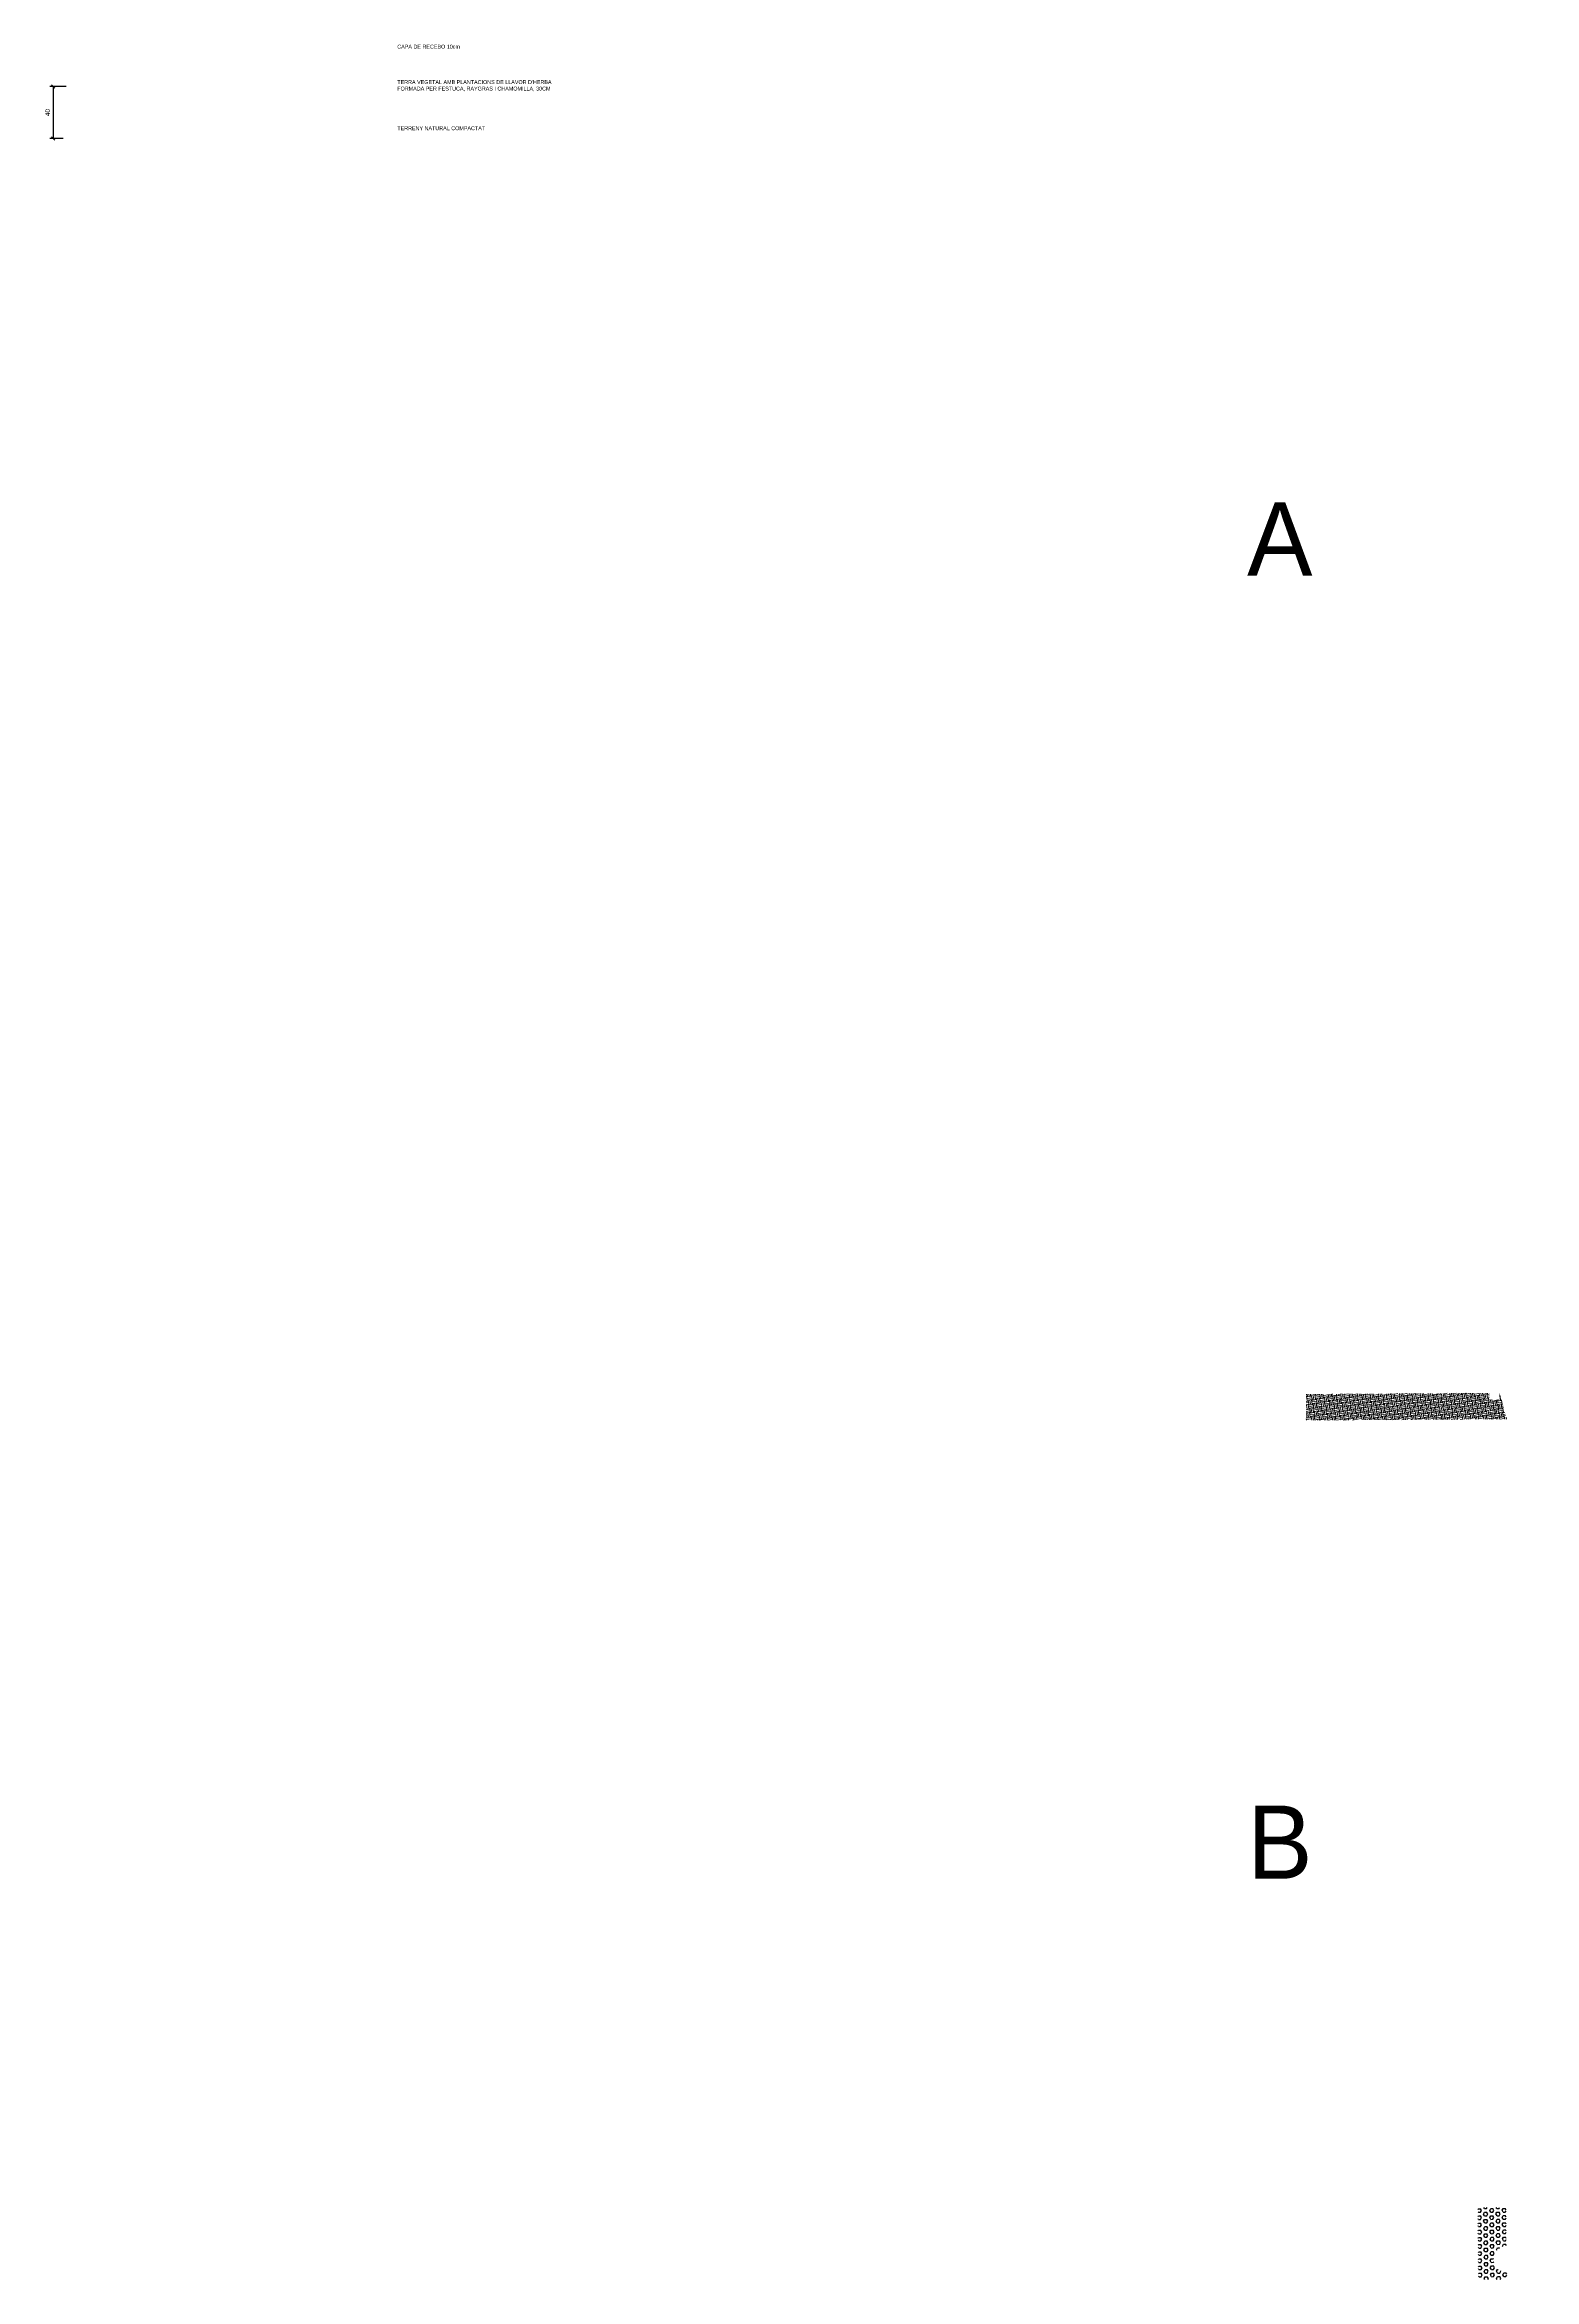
# Model space of a CAD drawing. Header units: metres. Extents: x -325 to 301, y -147 to 149.
# Drawn here: x -0.17 to 11.27, y 105.19 to 122.33 of the extents above; entities that cross this region are included whole.
import ezdxf

# ---------------------------------------------------------------- set-up
doc = ezdxf.new("R2010")
doc.units = ezdxf.units.M
doc.layers.get('Defpoints').update_dxf_attribs({"lineweight": 13})
doc.layers.add('-aux', color=50, linetype='Continuous', plot=False)
doc.layers.add('0-TX-1_25', color=7, linetype='Continuous', true_color=0x3f4f7f)
doc.layers.add('10-DET_TERRENY_TR', color=253, linetype='Continuous')
doc.layers.add('EIT_0 Llegenda', color=7, linetype='Continuous')
doc.layers.add('3-TR Tot-u', color=37, linetype='Continuous', lineweight=0)
doc.styles.add('cotes100', font='TT0586M.TTF', dxfattribs={"width": 0.8})
doc.styles.get("Standard").update_dxf_attribs({"font": 'arial.ttf'})
doc.styles.add('x-llegenda materials$0$ENGRAVERS', font='TT0586M.TTF')
doc.dimstyles.new('ISO-25', dxfattribs={"dimtxt": 0.1, "dimasz": 0.1, "dimexe": 0.1, "dimexo": 0.1, "dimgap": 0.1, "dimtad": 1, "dimdec": 0, "dimlfac": 100, "dimzin": 9, "dimtxsty": 'Standard', "dimblk": 'OBLIQUE', "dimcen": 0.1, "dimadec": 0, "dimazin": 0, "dimtfac": 1, "dimtdec": 0, "dimtmove": 0, "dimatfit": 3, "dimldrblk": 'OBLIQUE', "dimfxl": 1, "dimarcsym": 0})

# ---------------------------------------------------------------- blocks, each defined once
blk = doc.blocks.new('_Oblique')
at = {"color": 0, "lineweight": -2}
blk.add_line((-0.5, -0.5), (0.5, 0.5), dxfattribs=at)
blk = doc.blocks.new('*D1615')
at = {"layer": '0-TX-1_25', "color": 0, "lineweight": -2, "transparency": 16777216}
for p, q in [((0, 122.013), (-0.125, 122.013)), ((-0.1, 122.013), (-0.1, 121.613)), ((-0.025, 121.613), (-0.125, 121.613))]:
    blk.add_line(p, q, dxfattribs=at)
at = {"layer": 'Defpoints', "color": 0, "transparency": 16777216}
for p in [(22.72, 122.013), (-0.1, 121.613), (0, 121.613)]:
    blk.add_point(p, dxfattribs=at)
at = {"layer": '0-TX-1_25', "color": 0, "lineweight": -2, "transparency": 16777216, "xscale": 0.025, "yscale": 0.025, "zscale": 0.025}
for p, rotation in [((-0.1, 122.013), 90), ((-0.1, 121.613), 270)]:
    blk.add_blockref('_Oblique', p, dxfattribs=dict(at, rotation=rotation))
at = {"layer": '0-TX-1_25', "color": 0, "transparency": 16777216, "insert": (-0.143, 121.813), "char_height": 0.035, "attachment_point": 5, "rotation": 90}
blk.add_mtext('40', dxfattribs=at)

msp = doc.modelspace()

# ---------------------------------------------------------------- hatches: boundary and pattern name
at = {"layer": '10-DET_TERRENY_TR'}
h = msp.add_hatch(dxfattribs=at)
h.set_pattern_fill('HEX', color=256, scale=0.005, angle=0.57823)
edge = h.paths.add_edge_path()
edge.add_line((11.058, 105.186), (10.842, 105.186))
edge.add_line((10.842, 105.186), (10.837, 105.736))
edge.add_line((10.837, 105.736), (11.052, 105.739))
edge.add_line((11.052, 105.739), (11.055, 105.44))
edge.add_arc((11.056, 105.34), 0.1, 450.5675, 591.5563)
edge.add_arc((11.056, 105.34), 0.1, 231.5563, 270.5675)
edge.add_line((11.057, 105.24), (11.058, 105.186))
at = {"layer": '3-TR Tot-u'}
h = msp.add_hatch(dxfattribs=at)
h.set_pattern_fill('EARTH', color=256, scale=0.005, angle=280, style=0)
h.set_pattern_definition([(280, (-3.227028, 0), (0.036780976, -0.0257543165), [0.03175, -0.03175]), (280, (-3.215302, 0.002067), (0.036780976, -0.0257543165), [0.03175, -0.03175]), (280, (-3.203577, 0.004135), (0.036780976, -0.0257543165), [0.03175, -0.03175]), (10, (-3.19898, 0.000916), (0.0257543165, 0.036780976), [0.03175, -0.03175]), (10, (-3.196912, -0.01081), (0.0257543165, 0.036780976), [0.03175, -0.03175]), (10, (-3.194844, -0.022535), (0.0257543165, 0.036780976), [0.03175, -0.03175])])
h.paths.add_polyline_path([(9.519, 111.778), (10.849, 111.786), (11.056, 111.787), (11.003, 111.987), (11.003, 111.837), (10.998, 111.837), (10.998, 111.937), (10.928, 111.937), (10.928, 111.837), (10.923, 111.837), (10.923, 111.987), (9.518, 111.978)])

# ---------------------------------------------------------------- texts
at = {"layer": '-aux', "char_height": 0.03, "width": 1.17231, "attachment_point": 7, "rotation": 360, "style": 'cotes100'}
for s, insert in [('{\\W1;CAPA DE RECEBO 10cm}', (2.541, 122.303)), ("{\\W1;TERRA VEGETAL AMB PLANTACIONS DE LLAVOR D'HERBA FORMADA PER FESTUCA, RAYGRAS I CHAMOMILLA, 30CM }", (2.541, 121.976)), ('{\\W1;TERRENY NATURAL COMPACTAT}', (2.541, 121.677))]:
    msp.add_mtext(s, dxfattribs=dict(at, insert=insert))
at = {"layer": 'EIT_0 Llegenda', "char_height": 0.562, "width": 28.81515, "attachment_point": 1, "style": 'x-llegenda materials$0$ENGRAVERS'}
for s, insert in [('A', (9.065, 118.822)), ('B', (9.065, 108.822))]:
    msp.add_mtext(s, dxfattribs=dict(at, insert=insert))

# ---------------------------------------------------------------- dimensions: what is measured, and where the dimension line sits
at = {"layer": '0-TX-1_25'}
dim = msp.add_linear_dim(base=(-0.1, 121.613), p1=(22.72, 122.013), p2=(0, 121.613), angle=90, dimstyle='ISO-25', override={"dimtxt": 0.035, "dimasz": 0.025, "dimexe": 0.025, "dimexo": 0.025, "dimgap": 0.025, "dimblk1": 'Oblique', "dimblk2": 'Oblique', "dimsah": 1, "dimfxl": 0.1, "dimfxlon": 1, "dimarcsym": 1}, dxfattribs=at)
dim.commit()
dim.dimension.update_dxf_attribs({"geometry": '*D1615', "text_midpoint": (-0.143, 121.813)})

doc.saveas('drawing.dxf')
